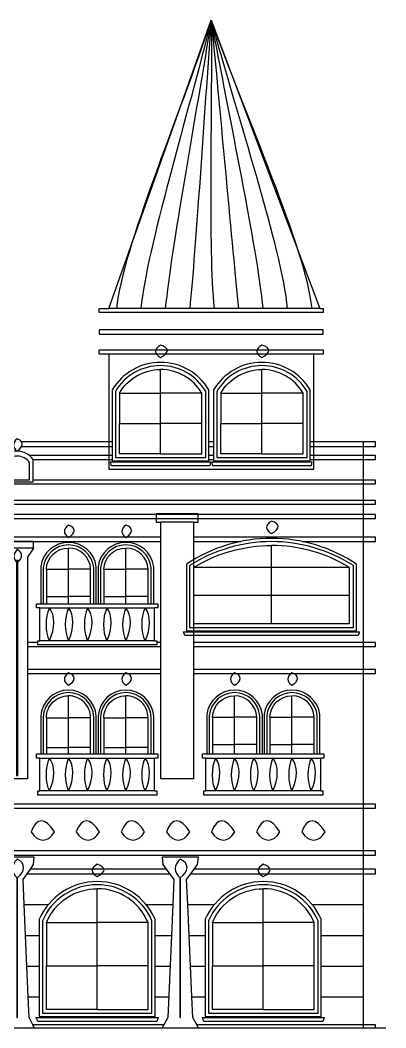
# Model space of a CAD drawing. Extents: x 57125 to 152161, y 75732 to 125580.
# Drawn here: x 131949 to 140868, y 75898 to 100447 of the extents above; entities that cross this region are included whole.
import ezdxf

# ---------------------------------------------------------------- set-up
doc = ezdxf.new("R2010")
doc.units = 0
for name, color, linetype, lineweight in [('01_SOURCE_MASSING', 7, 'Continuous', 25), ('02_NEW_GLAZING', 7, 'Continuous', 25), ('03_NEW_FRAMES', 7, 'Continuous', 25), ('04_NEW_CROWNS', 7, 'Continuous', 25), ('05_NEW_COLUMNS', 7, 'Continuous', 25), ('06_NEW_RAILINGS', 7, 'Continuous', 25), ('07_NEW_ORNAMENT', 7, 'Continuous', 25), ('08_NEW_ROOF_DETAIL', 7, 'Continuous', 25)]:
    doc.layers.add(name, color=color, linetype=linetype, lineweight=lineweight)

# ---------------------------------------------------------------- blocks, each defined once
blk = doc.blocks.new('ART_NOUVEAU_WINDOW_007')
at = {"layer": '02_NEW_GLAZING'}
for points in [[(-1240, 2117, -0.301718), (0, 2940)], [(1240, 2117, 0.301718), (0, 2940)]]:
    blk.add_lwpolyline(points, format="xyb", dxfattribs=at)
for points in [[(0, 2117), (0, 2940)], [(-1240, 2117), (-1240, 1058)], [(-1240, 2117), (0, 2117)], [(1240, 2117), (0, 2117)], [(0, 1058), (0, 2117)], [(1240, 1058), (1240, 2117)], [(0, 0), (-1240, 0), (-1240, 1058)], [(-1240, 1058), (0, 1058)], [(0, 0), (1240, 0), (1240, 1058)], [(0, 0), (0, 1058)], [(1240, 1058), (0, 1058)]]:
    blk.add_lwpolyline(points, dxfattribs=at)
at = {"layer": '03_NEW_FRAMES'}
for points in [[(-1415, -175), (1415, -175), (1415, 302), (1415, 1052), (1415, 1802), (1415, 2194, 0.296832), (0, 3115, 0.296832), (-1415, 2194), (-1415, 1802), (-1415, 1052), (-1415, 302)], [(-1336, -96), (1336, -96), (1336, 2159, 0.298878), (0, 3036, 0.298878), (-1336, 2159)]]:
    blk.add_lwpolyline(points, format="xyb", close=True, dxfattribs=at)
blk.add_lwpolyline([(-1485, -200), (1485, -200), (1450, -295), (-1450, -295)], close=True, dxfattribs=at)
at = {"layer": '07_NEW_ORNAMENT'}
blk.add_open_spline([(0, 3235), (-163, 3316), (-163, 3445), (0, 3535), (221, 3469), (221, 3346), (0, 3235)], degree=3, knots=[0, 0, 0, 0, 1, 1, 1, 2, 2, 2, 2], dxfattribs=at)
blk = doc.blocks.new('ART_NOUVEAU_WINDOW_008')
at = {"layer": '02_NEW_GLAZING'}
for points in [[(-1240, 2117, -0.301718), (0, 2940)], [(1240, 2117, 0.301718), (0, 2940)]]:
    blk.add_lwpolyline(points, format="xyb", dxfattribs=at)
for points in [[(0, 2117), (0, 2940)], [(-1240, 2117), (-1240, 1058)], [(-1240, 2117), (0, 2117)], [(1240, 2117), (0, 2117)], [(0, 1058), (0, 2117)], [(1240, 1058), (1240, 2117)], [(0, 0), (-1240, 0), (-1240, 1058)], [(-1240, 1058), (0, 1058)], [(0, 0), (1240, 0), (1240, 1058)], [(0, 0), (0, 1058)], [(1240, 1058), (0, 1058)]]:
    blk.add_lwpolyline(points, dxfattribs=at)
at = {"layer": '03_NEW_FRAMES'}
for points in [[(-1415, -175), (1415, -175), (1415, 302), (1415, 1052), (1415, 1802), (1415, 2194, 0.296832), (0, 3115, 0.296832), (-1415, 2194), (-1415, 1802), (-1415, 1052), (-1415, 302)], [(-1336, -96), (1336, -96), (1336, 2159, 0.298878), (0, 3036, 0.298878), (-1336, 2159)]]:
    blk.add_lwpolyline(points, format="xyb", close=True, dxfattribs=at)
blk.add_lwpolyline([(-1485, -200), (1485, -200), (1450, -295), (-1450, -295)], close=True, dxfattribs=at)
at = {"layer": '07_NEW_ORNAMENT'}
blk.add_open_spline([(0, 3235), (-163, 3316), (-163, 3445), (0, 3535), (221, 3469), (221, 3346), (0, 3235)], degree=3, knots=[0, 0, 0, 0, 1, 1, 1, 2, 2, 2, 2], dxfattribs=at)
blk = doc.blocks.new('ART_NOUVEAU_WINDOW_022')
at = {"layer": '02_NEW_GLAZING'}
for points in [[(-540, 1440, -0.414214), (0, 1980)], [(540, 1440, 0.414214), (0, 1980)]]:
    blk.add_lwpolyline(points, format="xyb", dxfattribs=at)
for points in [[(0, 1440), (0, 1980)], [(-540, 1440), (-540, 720)], [(-540, 1440), (0, 1440)], [(540, 1440), (0, 1440)], [(0, 720), (0, 1440)], [(540, 720), (540, 1440)], [(-540, 720), (-540, 562)], [(-540, 720), (0, 720)], [(540, 720), (0, 720)], [(0, 562), (0, 720)], [(540, 562), (540, 720)]]:
    blk.add_lwpolyline(points, dxfattribs=at)
at = {"layer": '03_NEW_FRAMES'}
for points in [[(678, 562), (678, 1486, 0.393721), (0, 2118, 0.393721), (-678, 1486), (-678, 562)], [(616, 562), (616, 1459, 0.405113), (0, 2056, 0.405113), (-616, 1459), (-616, 562)]]:
    blk.add_lwpolyline(points, format="xyb", dxfattribs=at)
at = {"layer": '07_NEW_ORNAMENT'}
blk.add_open_spline([(0, 2238), (-135, 2319), (-135, 2448), (0, 2538), (183, 2472), (183, 2349), (0, 2238)], degree=3, knots=[0, 0, 0, 0, 1, 1, 1, 2, 2, 2, 2], dxfattribs=at)
blk = doc.blocks.new('ART_NOUVEAU_WINDOW_023')
at = {"layer": '02_NEW_GLAZING'}
for points in [[(-540, 1440, -0.414214), (0, 1980)], [(540, 1440, 0.414214), (0, 1980)]]:
    blk.add_lwpolyline(points, format="xyb", dxfattribs=at)
for points in [[(0, 1440), (0, 1980)], [(-540, 1440), (-540, 720)], [(-540, 1440), (0, 1440)], [(540, 1440), (0, 1440)], [(0, 720), (0, 1440)], [(540, 720), (540, 1440)], [(-540, 720), (-540, 562)], [(-540, 720), (0, 720)], [(540, 720), (0, 720)], [(0, 562), (0, 720)], [(540, 562), (540, 720)]]:
    blk.add_lwpolyline(points, dxfattribs=at)
at = {"layer": '03_NEW_FRAMES'}
for points in [[(678, 562), (678, 1486, 0.393721), (0, 2118, 0.393721), (-678, 1486), (-678, 562)], [(616, 562), (616, 1459, 0.405113), (0, 2056, 0.405113), (-616, 1459), (-616, 562)]]:
    blk.add_lwpolyline(points, format="xyb", dxfattribs=at)
at = {"layer": '07_NEW_ORNAMENT'}
blk.add_open_spline([(0, 2238), (-135, 2319), (-135, 2448), (0, 2538), (183, 2472), (183, 2349), (0, 2238)], degree=3, knots=[0, 0, 0, 0, 1, 1, 1, 2, 2, 2, 2], dxfattribs=at)
blk = doc.blocks.new('ART_NOUVEAU_WINDOW_026')
at = {"layer": '02_NEW_GLAZING'}
for points in [[(-540, 1337, -0.403191), (0, 1857)], [(540, 1337, 0.403191), (0, 1857)]]:
    blk.add_lwpolyline(points, format="xyb", dxfattribs=at)
for points in [[(0, 1337), (0, 1857)], [(-540, 1337), (-540, 669)], [(-540, 1337), (0, 1337)], [(540, 1337), (0, 1337)], [(0, 669), (0, 1337)], [(540, 669), (540, 1337)], [(-540, 669), (-540, 439)], [(-540, 669), (0, 669)], [(540, 669), (0, 669)], [(0, 439), (0, 669)], [(540, 439), (540, 669)]]:
    blk.add_lwpolyline(points, dxfattribs=at)
at = {"layer": '03_NEW_FRAMES'}
for points in [[(678, 439), (678, 1398, 0.377701), (0, 1995, 0.377701), (-678, 1398), (-678, 439)], [(616, 439), (616, 1370, 0.387958), (0, 1933, 0.387958), (-616, 1370), (-616, 439)]]:
    blk.add_lwpolyline(points, format="xyb", dxfattribs=at)
at = {"layer": '07_NEW_ORNAMENT'}
blk.add_open_spline([(0, 2115), (-135, 2196), (-135, 2325), (0, 2415), (183, 2349), (183, 2226), (0, 2115)], degree=3, knots=[0, 0, 0, 0, 1, 1, 1, 2, 2, 2, 2], dxfattribs=at)
blk = doc.blocks.new('ART_NOUVEAU_WINDOW_027')
at = {"layer": '02_NEW_GLAZING'}
for points in [[(-540, 1337, -0.403191), (0, 1857)], [(540, 1337, 0.403191), (0, 1857)]]:
    blk.add_lwpolyline(points, format="xyb", dxfattribs=at)
for points in [[(0, 1337), (0, 1857)], [(-540, 1337), (-540, 669)], [(-540, 1337), (0, 1337)], [(540, 1337), (0, 1337)], [(0, 669), (0, 1337)], [(540, 669), (540, 1337)], [(-540, 669), (-540, 439)], [(-540, 669), (0, 669)], [(540, 669), (0, 669)], [(0, 439), (0, 669)], [(540, 439), (540, 669)]]:
    blk.add_lwpolyline(points, dxfattribs=at)
at = {"layer": '03_NEW_FRAMES'}
for points in [[(678, 439), (678, 1398, 0.377701), (0, 1995, 0.377701), (-678, 1398), (-678, 439)], [(616, 439), (616, 1370, 0.387958), (0, 1933, 0.387958), (-616, 1370), (-616, 439)]]:
    blk.add_lwpolyline(points, format="xyb", dxfattribs=at)
at = {"layer": '07_NEW_ORNAMENT'}
blk.add_open_spline([(0, 2115), (-135, 2196), (-135, 2325), (0, 2415), (183, 2349), (183, 2226), (0, 2115)], degree=3, knots=[0, 0, 0, 0, 1, 1, 1, 2, 2, 2, 2], dxfattribs=at)
blk = doc.blocks.new('ART_NOUVEAU_WINDOW_040')
at = {"layer": '02_NEW_GLAZING'}
for points in [[(-540, 1325, -0.400515), (0, 1840)], [(540, 1325, 0.400515), (0, 1840)]]:
    blk.add_lwpolyline(points, format="xyb", dxfattribs=at)
for points in [[(0, 1325), (0, 1840)], [(-540, 1325), (-540, 662)], [(-540, 1325), (0, 1325)], [(540, 1325), (0, 1325)], [(0, 662), (0, 1325)], [(540, 662), (540, 1325)], [(-540, 662), (-540, 482)], [(-540, 662), (0, 662)], [(540, 662), (0, 662)], [(0, 482), (0, 662)], [(540, 482), (540, 662)]]:
    blk.add_lwpolyline(points, dxfattribs=at)
at = {"layer": '03_NEW_FRAMES'}
for points in [[(678, 482), (678, 1385, 0.375428), (0, 1978, 0.375428), (-678, 1385), (-678, 482)], [(616, 482), (616, 1358, 0.385518), (0, 1916, 0.385518), (-616, 1358), (-616, 482)]]:
    blk.add_lwpolyline(points, format="xyb", dxfattribs=at)
at = {"layer": '07_NEW_ORNAMENT'}
blk.add_open_spline([(0, 2098), (-135, 2179), (-135, 2308), (0, 2398), (183, 2332), (183, 2209), (0, 2098)], degree=3, knots=[0, 0, 0, 0, 1, 1, 1, 2, 2, 2, 2], dxfattribs=at)
blk = doc.blocks.new('ART_NOUVEAU_WINDOW_041')
at = {"layer": '02_NEW_GLAZING'}
for points in [[(-540, 1325, -0.400515), (0, 1840)], [(540, 1325, 0.400515), (0, 1840)]]:
    blk.add_lwpolyline(points, format="xyb", dxfattribs=at)
for points in [[(0, 1325), (0, 1840)], [(-540, 1325), (-540, 662)], [(-540, 1325), (0, 1325)], [(540, 1325), (0, 1325)], [(0, 662), (0, 1325)], [(540, 662), (540, 1325)], [(-540, 662), (-540, 482)], [(-540, 662), (0, 662)], [(540, 662), (0, 662)], [(0, 482), (0, 662)], [(540, 482), (540, 662)]]:
    blk.add_lwpolyline(points, dxfattribs=at)
at = {"layer": '03_NEW_FRAMES'}
for points in [[(678, 482), (678, 1385, 0.375428), (0, 1978, 0.375428), (-678, 1385), (-678, 482)], [(616, 482), (616, 1358, 0.385518), (0, 1916, 0.385518), (-616, 1358), (-616, 482)]]:
    blk.add_lwpolyline(points, format="xyb", dxfattribs=at)
at = {"layer": '07_NEW_ORNAMENT'}
blk.add_open_spline([(0, 2098), (-135, 2179), (-135, 2308), (0, 2398), (183, 2332), (183, 2209), (0, 2098)], degree=3, knots=[0, 0, 0, 0, 1, 1, 1, 2, 2, 2, 2], dxfattribs=at)
blk = doc.blocks.new('ART_NOUVEAU_WINDOW_042')
at = {"layer": '02_NEW_GLAZING'}
for points in [[(0, 1368), (-1900, 1368, -0.137359), (0, 1900)], [(1900, 1368, 0.137359), (0, 1900)]]:
    blk.add_lwpolyline(points, format="xyb", dxfattribs=at)
for points in [[(0, 1368), (0, 1900)], [(1900, 1368), (0, 1368)], [(0, 684), (0, 1368)], [(1900, 684), (1900, 1368)], [(0, 684), (-1900, 684)], [(0, 0), (1900, 0), (1900, 684)], [(0, 0), (0, 684)], [(1900, 684), (0, 684)], [(-1900, 0), (0, 0)]]:
    blk.add_lwpolyline(points, dxfattribs=at)
at = {"layer": '03_NEW_FRAMES'}
for points in [[(-2075, -175), (-1900, -175), (2075, -175), (2075, 1445, 0.148461), (0, 2075, 0.148461), (-2075, 1445)], [(-1996, -96), (-1900, -96), (1996, -96), (1996, 1410, 0.143719), (0, 1996, 0.143719), (-1996, 1410)]]:
    blk.add_lwpolyline(points, format="xyb", close=True, dxfattribs=at)
blk.add_lwpolyline([(-2145, -200), (-1900, -200), (2145, -200), (2110, -295), (-1900, -295), (-2110, -295)], close=True, dxfattribs=at)
at = {"layer": '07_NEW_ORNAMENT'}
blk.add_open_spline([(0, 2195), (-163, 2276), (-163, 2405), (0, 2495), (221, 2429), (221, 2306), (0, 2195)], degree=3, knots=[0, 0, 0, 0, 1, 1, 1, 2, 2, 2, 2], dxfattribs=at)
blk = doc.blocks.new('ART_NOUVEAU_WINDOW_045')
at = {"layer": '02_NEW_GLAZING'}
for points in [[(-1004, 1476, -0.265637), (0, 2050)], [(1004, 1476, 0.265637), (0, 2050)]]:
    blk.add_lwpolyline(points, format="xyb", dxfattribs=at)
for points in [[(0, 1476), (0, 2050)], [(-1004, 1476), (-1004, 738)], [(-1004, 1476), (0, 1476)], [(1004, 1476), (0, 1476)], [(0, 738), (0, 1476)], [(1004, 738), (1004, 1476)], [(0, 0), (-1004, 0), (-1004, 738)], [(-1004, 738), (0, 738)], [(0, 0), (1004, 0), (1004, 738)], [(0, 0), (0, 738)], [(1004, 738), (0, 738)]]:
    blk.add_lwpolyline(points, dxfattribs=at)
at = {"layer": '03_NEW_FRAMES'}
for points in [[(-1179, -175), (1179, -175), (1179, -144), (1179, -44), (1179, 172), (1179, 292), (1179, 292), (1179, 1553, 0.264941), (0, 2225, 0.264941), (-1179, 1553), (-1179, 292), (-1179, 292), (-1179, 172), (-1179, -44), (-1179, -144)], [(-1101, -96), (1101, -96), (1101, 1518, 0.265227), (0, 2146, 0.265227), (-1101, 1518)]]:
    blk.add_lwpolyline(points, format="xyb", close=True, dxfattribs=at)
blk.add_lwpolyline([(-1218, -200), (1218, -200), (1198, -295), (-1198, -295)], close=True, dxfattribs=at)
at = {"layer": '07_NEW_ORNAMENT'}
blk.add_open_spline([(0, 2345), (-163, 2426), (-163, 2555), (0, 2645), (221, 2579), (221, 2456), (0, 2345)], degree=3, knots=[0, 0, 0, 0, 1, 1, 1, 2, 2, 2, 2], dxfattribs=at)
blk = doc.blocks.new('ART_NOUVEAU_WINDOW_046')
at = {"layer": '02_NEW_GLAZING'}
for points in [[(-1004, 1476, -0.265637), (0, 2050)], [(1004, 1476, 0.265637), (0, 2050)]]:
    blk.add_lwpolyline(points, format="xyb", dxfattribs=at)
for points in [[(0, 1476), (0, 2050)], [(-1004, 1476), (-1004, 738)], [(-1004, 1476), (0, 1476)], [(1004, 1476), (0, 1476)], [(0, 738), (0, 1476)], [(1004, 738), (1004, 1476)], [(0, 0), (-1004, 0), (-1004, 738)], [(-1004, 738), (0, 738)], [(0, 0), (1004, 0), (1004, 738)], [(0, 0), (0, 738)], [(1004, 738), (0, 738)]]:
    blk.add_lwpolyline(points, dxfattribs=at)
at = {"layer": '03_NEW_FRAMES'}
for points in [[(-1179, -175), (1179, -175), (1179, -144), (1179, -44), (1179, 172), (1179, 292), (1179, 292), (1179, 1553, 0.264941), (0, 2225, 0.264941), (-1179, 1553), (-1179, 292), (-1179, 292), (-1179, 172), (-1179, -44), (-1179, -144)], [(-1101, -96), (1101, -96), (1101, 1518, 0.265227), (0, 2146, 0.265227), (-1101, 1518)]]:
    blk.add_lwpolyline(points, format="xyb", close=True, dxfattribs=at)
blk.add_lwpolyline([(-1218, -200), (1218, -200), (1198, -295), (-1198, -295)], close=True, dxfattribs=at)
at = {"layer": '07_NEW_ORNAMENT'}
blk.add_open_spline([(0, 2345), (-163, 2426), (-163, 2555), (0, 2645), (221, 2579), (221, 2456), (0, 2345)], degree=3, knots=[0, 0, 0, 0, 1, 1, 1, 2, 2, 2, 2], dxfattribs=at)
blk = doc.blocks.new('ART_NOUVEAU_COLUMN_008')
at = {"layer": '05_NEW_COLUMNS'}
for points in [[(-415, 0), (415, 0), (380, 70), (288, 250), (267, 752), (235, 1502), (204, 2252), (172, 3002), (147, 3612), (240, 3750), (321, 3870), (396, 3982), (415, 4162), (-415, 4162), (-396, 3982), (-321, 3870), (-240, 3750), (-147, 3612), (-172, 3002), (-204, 2252), (-235, 1502), (-267, 752), (-288, 250), (-380, 70)], [(-8, 250), (8, 250), (8, 3652), (-8, 3652)]]:
    blk.add_lwpolyline(points, close=True, dxfattribs=at)
blk.add_open_spline([(0, 3652), (-153, 3776), (-153, 3974), (0, 4112), (208, 4011), (208, 3822), (0, 3652)], degree=3, knots=[0, 0, 0, 0, 1, 1, 1, 2, 2, 2, 2], dxfattribs=at)
blk = doc.blocks.new('ART_NOUVEAU_COLUMN_009')
at = {"layer": '05_NEW_COLUMNS'}
for points in [[(-442, 0), (442, 0), (404, 70), (306, 250), (284, 752), (250, 1502), (217, 2252), (184, 3002), (156, 3612), (255, 3750), (341, 3870), (422, 3982), (442, 4162), (-442, 4162), (-422, 3982), (-341, 3870), (-156, 3612), (-184, 3002), (-217, 2252), (-306, 250), (-404, 70)], [(-8, 250), (8, 250), (8, 3652), (-8, 3652)]]:
    blk.add_lwpolyline(points, close=True, dxfattribs=at)
blk.add_open_spline([(0, 3652), (-163, 3776), (-163, 3974), (0, 4112), (221, 4011), (221, 3822), (0, 3652)], degree=3, knots=[0, 0, 0, 0, 1, 1, 1, 2, 2, 2, 2], dxfattribs=at)
blk = doc.blocks.new('ART_NOUVEAU_RAILING_81.95_5')
at = {"layer": '06_NEW_RAILINGS'}
for points in [[(-1400, 780), (-1480, 780), (-1480, 880), (-1378, 880), (-1316, 880), (-1240, 880), (-700, 880), (-160, 880), (-84, 880), (-22, 880), (22, 880), (84, 880), (160, 880), (700, 880), (1240, 880), (1316, 880), (1378, 880), (1480, 880), (1480, 780), (1400, 780)], [(-1400, -20), (-1400, 780)], [(-1400, 780), (1400, 780)], [(1400, -20), (1400, 780)], [(1400, -20), (1450, -20), (1450, -120), (-1450, -120), (-1450, -20), (-1400, -20)], [(1400, -20), (-1400, -20)]]:
    blk.add_lwpolyline(points, dxfattribs=at)
for points in [[(-1167, -20), (-1273, 196), (-1273, 540), (-1167, 780), (-1022, 604), (-1022, 276), (-1167, -20)], [(-700, -20), (-807, 196), (-807, 540), (-700, 780), (-556, 604), (-556, 276), (-700, -20)], [(-233, -20), (-340, 196), (-340, 540), (-233, 780), (-89, 604), (-89, 276), (-233, -20)], [(233, -20), (127, 196), (127, 540), (233, 780), (378, 604), (378, 276), (233, -20)], [(700, -20), (593, 196), (593, 540), (700, 780), (844, 604), (844, 276), (700, -20)], [(1167, -20), (1060, 196), (1060, 540), (1167, 780), (1311, 604), (1311, 276), (1167, -20)]]:
    blk.add_open_spline(points, degree=3, knots=[0, 0, 0, 0, 1, 1, 1, 2, 2, 2, 2], dxfattribs=at)
blk = doc.blocks.new('ART_NOUVEAU_RAILING_81.95_6')
at = {"layer": '06_NEW_RAILINGS'}
for points in [[(-1400, 780), (-1480, 780), (-1480, 880), (-1378, 880), (-1316, 880), (-1240, 880), (-700, 880), (-160, 880), (-84, 880), (-22, 880), (22, 880), (84, 880), (160, 880), (700, 880), (1240, 880), (1316, 880), (1378, 880), (1480, 880), (1480, 780), (1400, 780)], [(-1400, -20), (-1400, 780)], [(-1400, 780), (1400, 780)], [(1400, -20), (1400, 780)], [(1400, -20), (1450, -20), (1450, -120), (-1450, -120), (-1450, -20), (-1400, -20)], [(1400, -20), (-1400, -20)]]:
    blk.add_lwpolyline(points, dxfattribs=at)
for points in [[(-1167, -20), (-1273, 196), (-1273, 540), (-1167, 780), (-1022, 604), (-1022, 276), (-1167, -20)], [(-700, -20), (-807, 196), (-807, 540), (-700, 780), (-556, 604), (-556, 276), (-700, -20)], [(-233, -20), (-340, 196), (-340, 540), (-233, 780), (-89, 604), (-89, 276), (-233, -20)], [(233, -20), (127, 196), (127, 540), (233, 780), (378, 604), (378, 276), (233, -20)], [(700, -20), (593, 196), (593, 540), (700, 780), (844, 604), (844, 276), (700, -20)], [(1167, -20), (1060, 196), (1060, 540), (1167, 780), (1311, 604), (1311, 276), (1167, -20)]]:
    blk.add_open_spline(points, degree=3, knots=[0, 0, 0, 0, 1, 1, 1, 2, 2, 2, 2], dxfattribs=at)
blk = doc.blocks.new('ART_NOUVEAU_RAILING_85.65_5')
at = {"layer": '06_NEW_RAILINGS'}
for points in [[(-1400, 780), (-1480, 780), (-1480, 880), (-1378, 880), (-1316, 880), (-1240, 880), (-700, 880), (-160, 880), (-84, 880), (-22, 880), (22, 880), (84, 880), (160, 880), (700, 880), (1240, 880), (1316, 880), (1378, 880), (1480, 880), (1480, 780), (1400, 780)], [(-1400, -20), (-1400, 780)], [(-1400, 780), (1400, 780)], [(1400, -20), (1400, 780)], [(1400, -20), (1450, -20), (1450, -62), (1450, -120), (-1450, -120), (-1450, -62), (-1450, -20), (-1400, -20)], [(1400, -20), (-1400, -20)]]:
    blk.add_lwpolyline(points, dxfattribs=at)
for points in [[(-1167, -20), (-1273, 196), (-1273, 540), (-1167, 780), (-1022, 604), (-1022, 276), (-1167, -20)], [(-700, -20), (-807, 196), (-807, 540), (-700, 780), (-556, 604), (-556, 276), (-700, -20)], [(-233, -20), (-340, 196), (-340, 540), (-233, 780), (-89, 604), (-89, 276), (-233, -20)], [(233, -20), (127, 196), (127, 540), (233, 780), (378, 604), (378, 276), (233, -20)], [(700, -20), (593, 196), (593, 540), (700, 780), (844, 604), (844, 276), (700, -20)], [(1167, -20), (1060, 196), (1060, 540), (1167, 780), (1311, 604), (1311, 276), (1167, -20)]]:
    blk.add_open_spline(points, degree=3, knots=[0, 0, 0, 0, 1, 1, 1, 2, 2, 2, 2], dxfattribs=at)
blk = doc.blocks.new('ART_NOUVEAU_CORNER_TOWER_ROOF')
at = {"layer": '08_NEW_ROOF_DETAIL'}
blk.add_lwpolyline([(0, 7024.135285), (2646, 0), (-2500, 0)], close=True, dxfattribs=at)
for points in [[(0, 7024.135285), (-785.544519, 4676.77321), (-2160.144519, 1476.77321), (-2310.144519, 0)], [(0, 7024.135285), (-583.244519, 4676.77321), (-1565.144519, 1476.77321), (-1715.144519, 0)], [(0, 7024.135285), (-380.944519, 4676.77321), (-970.144519, 1476.77321), (-1120.144519, 0)], [(0, 7024.135285), (-178.644519, 4676.77321), (-375.144519, 1476.77321), (-525.144519, 0)], [(0, 7024.135285), (23.655481, 4676.77321), (-80.144519, 1476.77321), (69.855481, 0)], [(0, 7024.135285), (225.955481, 4676.77321), (514.855481, 1476.77321), (664.855481, 0)], [(0, 7024.135285), (428.255481, 4676.77321), (1109.855481, 1476.77321), (1259.855481, 0)], [(0, 7024.135285), (630.555481, 4676.77321), (1704.855481, 1476.77321), (1854.855481, 0)], [(0, 7024.135285), (832.855481, 4676.77321), (2299.855481, 1476.77321), (2449.855481, 0)]]:
    blk.add_open_spline(points, degree=3, dxfattribs=at)
blk = doc.blocks.new('ART_NOUVEAU_ROOF_VENT_4')
at = {"layer": '07_NEW_ORNAMENT'}
blk.add_open_spline([(0, 701.76), (-120, 782.76), (-120, 911.76), (0, 1001.76), (162.5, 935.76), (162.5, 812.76), (0, 701.76)], degree=3, knots=[0, 0, 0, 0, 1, 1, 1, 2, 2, 2, 2], dxfattribs=at)
at = {"layer": '08_NEW_ROOF_DETAIL'}
for points in [[(-390, -50), (390, -50), (390, -10), (390, 490, 0.25211758), (0, 700, 0.25211758), (-390, 490), (-390, -10)], [(-300, 0), (300, 0), (300, 417.6, 0.2533004), (0, 580, 0.2533004), (-300, 417.6)]]:
    blk.add_lwpolyline(points, format="xyb", close=True, dxfattribs=at)
blk = doc.blocks.new('ART_NOUVEAU_ORGANIC_FRIEZE')
at = {"layer": '07_NEW_ORNAMENT'}
for points in [[(132785, 120), (132631.1, -144), (132386, -144), (132215, 120), (132340.4, 477.5), (132574.1, 477.5), (132785, 120)], [(133885, 120), (133731.1, -144), (133486, -144), (133315, 120), (133440.4, 477.5), (133674.1, 477.5), (133885, 120)], [(134985, 120), (134831.1, -144), (134586, -144), (134415, 120), (134540.4, 477.5), (134774.1, 477.5), (134985, 120)], [(136085, 120), (135931.1, -144), (135686, -144), (135515, 120), (135640.4, 477.5), (135874.1, 477.5), (136085, 120)], [(137185, 120), (137031.1, -144), (136786, -144), (136615, 120), (136740.4, 477.5), (136974.1, 477.5), (137185, 120)], [(138285, 120), (138131.1, -144), (137886, -144), (137715, 120), (137840.4, 477.5), (138074.1, 477.5), (138285, 120)], [(139385, 120), (139231.1, -144), (138986, -144), (138815, 120), (138940.4, 477.5), (139174.1, 477.5), (139385, 120)]]:
    blk.add_open_spline(points, degree=3, knots=[0, 0, 0, 0, 1, 1, 1, 2, 2, 2, 2], dxfattribs=at)
blk = doc.blocks.new('ART_NOUVEAU_STRUCTURAL_COLUMN_UPPER_4')
at = {"layer": '05_NEW_COLUMNS'}
for points in [[(400, 5620), (400, 5780), (-400, 5780), (-400, 5620)], [(400, 5620), (250, 5394), (250, 3320), (250, 3220), (250, 2660), (250, 2560), (250, 0), (-250, 0), (-250, 2560), (-250, 2660), (-250, 3220), (-250, 3320), (-250, 5394), (-400, 5620)], [(400, 5620), (-400, 5620)]]:
    blk.add_lwpolyline(points, dxfattribs=at)
blk.add_lwpolyline([(-18, 80), (18, 80), (18, 5314), (-18, 5314)], close=True, dxfattribs=at)
blk.add_open_spline([(0, 5260), (-106, 5346), (-106, 5484), (0, 5580), (143, 5510), (143, 5378), (0, 5260)], degree=3, knots=[0, 0, 0, 0, 1, 1, 1, 2, 2, 2, 2], dxfattribs=at)
blk = doc.blocks.new('ART_NOUVEAU_CORNER_RETURN_2')
at = {"layer": '01_SOURCE_MASSING'}
blk.add_lwpolyline([(400, 6250), (400, 5880), (400, 5780), (400, 5148), (400, 4464), (400, 3780), (400, 3684), (400, 3605), (400, 3580), (400, 3485), (400, 3320), (400, 3220), (400, 2660), (400, 2560), (400, 0), (-400, 0), (-400, 2560), (-400, 2660), (-400, 3220), (-400, 3320), (-400, 5780), (-400, 5880), (-400, 6250)], dxfattribs=at)
at = {"layer": '04_NEW_CROWNS'}
for points in [[(400, 6250), (510, 6250), (510, 6340), (510, 6440), (510, 6450), (-510, 6450), (-510, 6440), (-510, 6340), (-510, 6250), (-400, 6250)], [(400, 6250), (-400, 6250)]]:
    blk.add_lwpolyline(points, dxfattribs=at)

msp = doc.modelspace()

# ---------------------------------------------------------------- linework, layer by layer
at = {"layer": '01_SOURCE_MASSING'}
for points in [[(139256, 93423), (139340, 93423), (139340, 93323), (133880, 93323), (133880, 93423), (134110, 93423)], [(134110, 92314), (133880, 92314), (133880, 92414), (139340, 92414), (139340, 92314), (139110, 92314)], [(134110, 92314), (134110, 90178)], [(139110, 92314), (134110, 92314)], [(139110, 90178), (139110, 92314)], [(134110, 90178), (131980, 90178)], [(134110, 90178), (131980, 90178)], [(134110, 90178), (134110, 90058)], [(134195, 90178), (134110, 90178)], [(134110, 90178), (134110, 90178)], [(134195, 90178), (134110, 90178)], [(136667, 90178), (136553, 90178)], [(136667, 90178), (136553, 90178)], [(139110, 90178), (139026, 90178)], [(139110, 90178), (139026, 90178)], [(139110, 90058), (139110, 90178)], [(140319, 90058), (140319, 90178), (139110, 90178)], [(139110, 90178), (139110, 90178)], [(140319, 90058), (140618, 90058), (140618, 90178), (139110, 90178)], [(131985, 90058), (134110, 90058)], [(134110, 90058), (134110, 89843)], [(134110, 90058), (134195, 90058)], [(136553, 90058), (136667, 90058)], [(139026, 90058), (139110, 90058)], [(139110, 89843), (139110, 90058)], [(139110, 90058), (140319, 90058)], [(140319, 89843), (140319, 90058)], [(134110, 89843), (132174, 89843)], [(132266, 89743), (134110, 89743)], [(134110, 89843), (134110, 89743)], [(134195, 89843), (134110, 89843)], [(134110, 89743), (134195, 89743)], [(134110, 89743), (134110, 89508), (139110, 89508), (139110, 89743)], [(136667, 89843), (136553, 89843)], [(136553, 89743), (136667, 89743)], [(139110, 89843), (139026, 89843)], [(139026, 89743), (139110, 89743)], [(139110, 89743), (139110, 89843)], [(140319, 89843), (139110, 89843)], [(139110, 89743), (140319, 89743)], [(140319, 89743), (140618, 89743), (140618, 89843), (140319, 89843)], [(140319, 89743), (140319, 89843)], [(140319, 89238), (140319, 89743)], [(124379, 89148), (140319, 89148)], [(140319, 89238), (132269, 89238)], [(140319, 89148), (140618, 89148), (140618, 89238), (140319, 89238)], [(140319, 89148), (140319, 89238)], [(140319, 88748), (140319, 89148)], [(140319, 88748), (124379, 88748)], [(124379, 88658), (140319, 88658)], [(140319, 88658), (140618, 88658), (140618, 88748), (140319, 88748)], [(140319, 88658), (140319, 88748)], [(140319, 88408), (140319, 88658)], [(140319, 88408), (136289, 88408), (135269, 88408), (124379, 88408)], [(140319, 88308), (140618, 88308), (140618, 88408), (140319, 88408)], [(140319, 88308), (140319, 88408)], [(124379, 88308), (135269, 88308), (136289, 88308), (140319, 88308)], [(140319, 87848), (140319, 88308)], [(135379, 87848), (124379, 87848)], [(124379, 87748), (135379, 87748)], [(140319, 87848), (136179, 87848)], [(136179, 87748), (137334, 87748)], [(138823, 87748), (140319, 87748)], [(140319, 87748), (140618, 87748), (140618, 87848), (140319, 87848)], [(140319, 87748), (140319, 87848)], [(140319, 85288), (140319, 87748)], [(132379, 85288), (132129, 85288)], [(132129, 85188), (135379, 85188)], [(135379, 85288), (135279, 85288)], [(140319, 85288), (136179, 85288)], [(136179, 85188), (140319, 85188)], [(140319, 85188), (140618, 85188), (140618, 85288), (140319, 85288)], [(140319, 85188), (140319, 85288)], [(140319, 84628), (140319, 85188)], [(135379, 84628), (132129, 84628)], [(132129, 84528), (135379, 84528)], [(140319, 84628), (136179, 84628)], [(136179, 84528), (140319, 84528)], [(140319, 84528), (140618, 84528), (140618, 84628), (140319, 84628)], [(140319, 84528), (140319, 84628)], [(140319, 81348), (140319, 84528)], [(140319, 81348), (119342, 81348)], [(140319, 81248), (140618, 81248), (140618, 81348), (140319, 81348)], [(140319, 81248), (140319, 81348)], [(119342, 81248), (140319, 81248)], [(140319, 80208), (140319, 81248)], [(140319, 80208), (100319, 80208)], [(100319, 80108), (140319, 80108)], [(140319, 80108), (140618, 80108), (140618, 80208), (140319, 80208)], [(140319, 80108), (140319, 80208)], [(140319, 79768), (140319, 80108)], [(132119, 79648), (135598, 79648)], [(135512, 79768), (132200, 79768)], [(136109, 79648), (140319, 79648)], [(140319, 79768), (136195, 79768)], [(140319, 79648), (140618, 79648), (140618, 79768), (140319, 79768)], [(140319, 79648), (140319, 79768)], [(140319, 78900), (140319, 79648)], [(132051, 78900), (132635, 78900)], [(135023, 78900), (135670, 78900)], [(136037, 78900), (136685, 78900)], [(139073, 78900), (140319, 78900)], [(140319, 78150), (140319, 78900)], [(132083, 78150), (132414, 78150)], [(135244, 78150), (135637, 78150)], [(136071, 78150), (136464, 78150)], [(139294, 78150), (140319, 78150)], [(140319, 77400), (140319, 78150)], [(132114, 77400), (132414, 77400)], [(135244, 77400), (135603, 77400)], [(136104, 77400), (136464, 77400)], [(139294, 77400), (140319, 77400)], [(140319, 76650), (140319, 77400)], [(132145, 76650), (132414, 76650)], [(135244, 76650), (135570, 76650)], [(136137, 76650), (136464, 76650)], [(139294, 76650), (140319, 76650)], [(140319, 75968), (140319, 76650)], [(100319, 75898), (140319, 75898)], [(135450, 75968), (132258, 75968)], [(132294, 75898), (135412, 75898)], [(140319, 75968), (136258, 75968)], [(136296, 75898), (140319, 75898)], [(140319, 75898), (140618, 75898), (140618, 75968), (140319, 75968)], [(140319, 75898), (140319, 75968)], [(140319, 75898), (140868, 75898)], [(140319, 75898), (140319, 75898)]]:
    msp.add_lwpolyline(points, dxfattribs=at)
msp.add_lwpolyline([(133880, 92800), (139340, 92800), (139340, 92900), (133880, 92900)], close=True, dxfattribs=at)

# ---------------------------------------------------------------- block references
for name, p in [('ART_NOUVEAU_CORNER_TOWER_ROOF', (136610, 93423)), ('ART_NOUVEAU_WINDOW_045', (135374, 89886)), ('ART_NOUVEAU_WINDOW_046', (137846, 89886)), ('ART_NOUVEAU_ROOF_VENT_4', (131879, 89248)), ('ART_NOUVEAU_CORNER_RETURN_2', (135779, 81968)), ('ART_NOUVEAU_WINDOW_040', (133129, 85748)), ('ART_NOUVEAU_WINDOW_041', (134529, 85748)), ('ART_NOUVEAU_WINDOW_042', (138079, 85748)), ('ART_NOUVEAU_STRUCTURAL_COLUMN_UPPER_4', (131879, 81968)), ('ART_NOUVEAU_RAILING_85.65_5', (133829, 85350)), ('ART_NOUVEAU_WINDOW_022', (133129, 82008)), ('ART_NOUVEAU_WINDOW_023', (134529, 82008)), ('ART_NOUVEAU_WINDOW_026', (137179, 82131)), ('ART_NOUVEAU_WINDOW_027', (138579, 82131)), ('ART_NOUVEAU_RAILING_81.95_5', (133829, 81690)), ('ART_NOUVEAU_RAILING_81.95_6', (137879, 81690)), ('ART_NOUVEAU_ORGANIC_FRIEZE', (0, 80550)), ('ART_NOUVEAU_COLUMN_008', (131879, 75898)), ('ART_NOUVEAU_COLUMN_009', (135854, 75898)), ('ART_NOUVEAU_WINDOW_007', (133829, 76348)), ('ART_NOUVEAU_WINDOW_008', (137879, 76348))]:
    msp.add_blockref(name, p)

doc.saveas('drawing.dxf')
